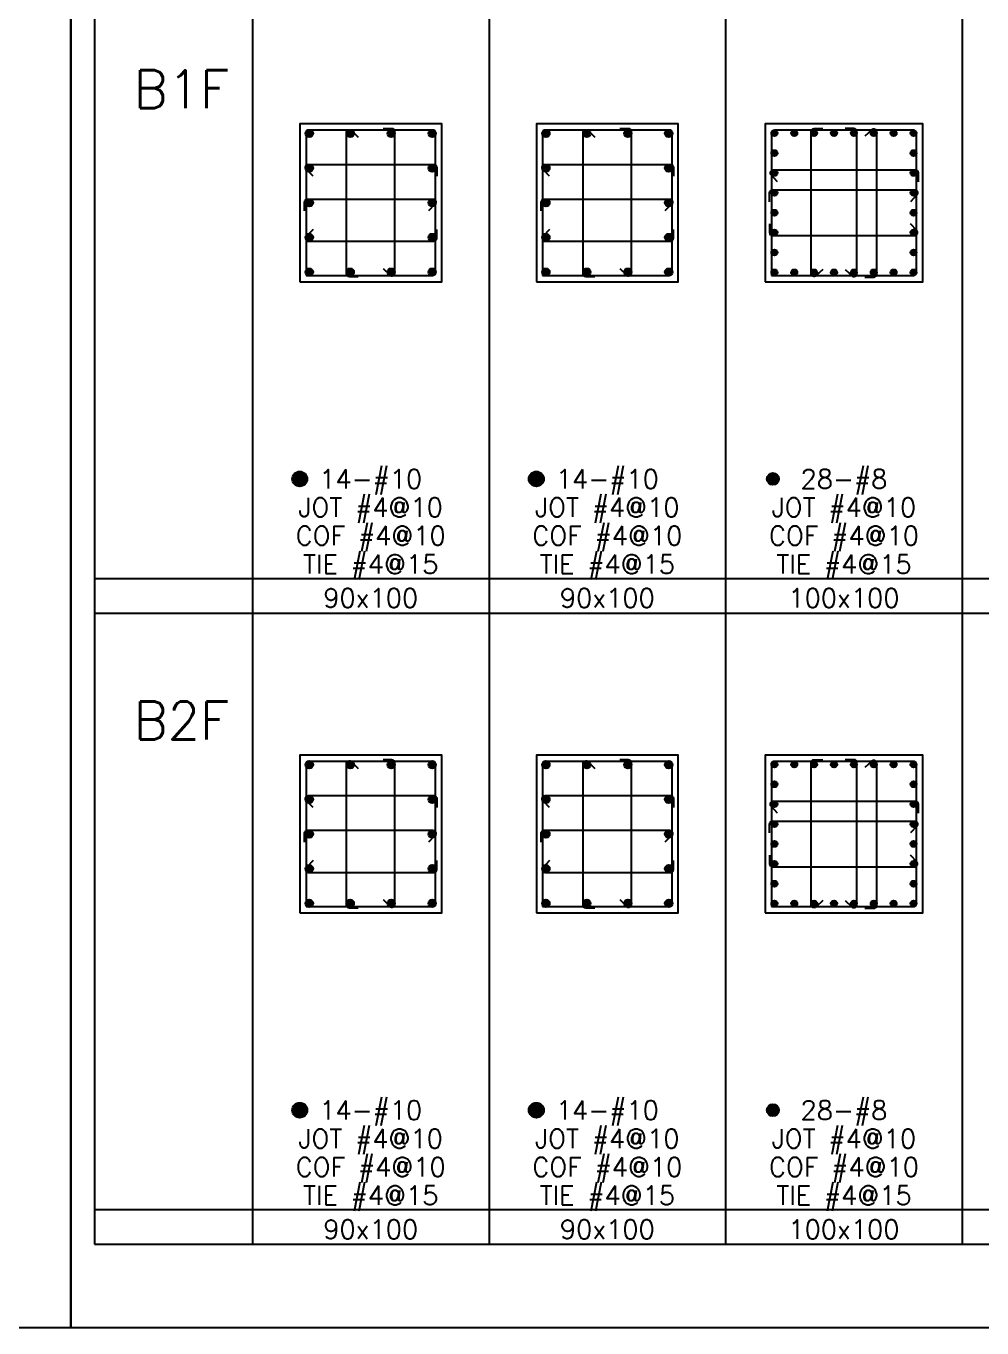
# Model space of a CAD drawing. Header units: millimetres. Extents: x 0 to 31920, y -6088 to 2522.
# Drawn here: x 9548 to 10154, y 0 to 825 of the extents above; entities that cross this region are included whole.
import ezdxf
from ezdxf.enums import TextEntityAlignment as Align

# ---------------------------------------------------------------- set-up
doc = ezdxf.new("R2010")
doc.units = ezdxf.units.MM
doc.header["$MEASUREMENT"] = 0
for name, color, linetype in [('DwFm', 7, 'Continuous'), ('S-RC', 130, 'Continuous'), ('S-REINF', 6, 'Continuous'), ('S-REINFD', 201, 'Continuous'), ('S-STUD', 1, 'Continuous'), ('S-TEXT', 2, 'Continuous')]:
    doc.layers.add(name, color=color, linetype=linetype)
doc.styles.add('CS4', font='romans.shx', dxfattribs={"width": 0.8, "bigfont": 'lsp.shx'})

# ---------------------------------------------------------------- blocks, each defined once
blk = doc.blocks.new('繪圖範圍')
blk.add_lwpolyline([(0, 51.1), (79.8, 51.1), (79.8, 0), (0, 0)], close=True)

msp = doc.modelspace()

# ---------------------------------------------------------------- hatches: boundary and pattern name
at = {"layer": 'S-REINFD'}
h = msp.add_hatch(color=256, dxfattribs=at)
edge = h.paths.add_edge_path()
edge.add_arc((9727.06, 756.94), 2.38, 0, 360)
h = msp.add_hatch(color=256, dxfattribs=at)
edge = h.paths.add_edge_path()
edge.add_arc((9753.02, 756.94), 2.38, 0, 360)
h = msp.add_hatch(color=256, dxfattribs=at)
edge = h.paths.add_edge_path()
edge.add_arc((9778.98, 756.94), 2.38, 0, 360)
h = msp.add_hatch(color=256, dxfattribs=at)
edge = h.paths.add_edge_path()
edge.add_arc((9804.94, 756.94), 2.38, 0, 360)
h = msp.add_hatch(color=256, dxfattribs=at)
edge = h.paths.add_edge_path()
edge.add_arc((9877.06, 756.94), 2.38, 0, 360)
h = msp.add_hatch(color=256, dxfattribs=at)
edge = h.paths.add_edge_path()
edge.add_arc((9903.02, 756.94), 2.38, 0, 360)
h = msp.add_hatch(color=256, dxfattribs=at)
edge = h.paths.add_edge_path()
edge.add_arc((9928.98, 756.94), 2.38, 0, 360)
h = msp.add_hatch(color=256, dxfattribs=at)
edge = h.paths.add_edge_path()
edge.add_arc((9954.94, 756.94), 2.38, 0, 360)
h = msp.add_hatch(color=256, dxfattribs=at)
edge = h.paths.add_edge_path()
edge.add_arc((10021.91, 757.1), 1.91, 0, 360)
h = msp.add_hatch(color=256, dxfattribs=at)
edge = h.paths.add_edge_path()
edge.add_arc((10034.5, 757.1), 1.91, 0, 360)
h = msp.add_hatch(color=256, dxfattribs=at)
edge = h.paths.add_edge_path()
edge.add_arc((10047.1, 757.1), 1.91, 0, 360)
h = msp.add_hatch(color=256, dxfattribs=at)
edge = h.paths.add_edge_path()
edge.add_arc((10059.7, 757.1), 1.91, 0, 360)
h = msp.add_hatch(color=256, dxfattribs=at)
edge = h.paths.add_edge_path()
edge.add_arc((10072.3, 757.1), 1.91, 0, 360)
h = msp.add_hatch(color=256, dxfattribs=at)
edge = h.paths.add_edge_path()
edge.add_arc((10084.9, 757.1), 1.91, 0, 360)
h = msp.add_hatch(color=256, dxfattribs=at)
edge = h.paths.add_edge_path()
edge.add_arc((10097.5, 757.1), 1.91, 0, 360)
h = msp.add_hatch(color=256, dxfattribs=at)
edge = h.paths.add_edge_path()
edge.add_arc((10110.09, 757.1), 1.91, 0, 360)
h = msp.add_hatch(color=256, dxfattribs=at)
edge = h.paths.add_edge_path()
edge.add_arc((10021.91, 744.5), 1.91, 0, 360)
h = msp.add_hatch(color=256, dxfattribs=at)
edge = h.paths.add_edge_path()
edge.add_arc((10110.09, 744.5), 1.91, 0, 360)
h = msp.add_hatch(color=256, dxfattribs=at)
edge = h.paths.add_edge_path()
edge.add_arc((9727.06, 734.97), 2.38, 0, 360)
h = msp.add_hatch(color=256, dxfattribs=at)
edge = h.paths.add_edge_path()
edge.add_arc((9804.94, 734.97), 2.38, 0, 360)
h = msp.add_hatch(color=256, dxfattribs=at)
edge = h.paths.add_edge_path()
edge.add_arc((9877.06, 734.97), 2.38, 0, 360)
h = msp.add_hatch(color=256, dxfattribs=at)
edge = h.paths.add_edge_path()
edge.add_arc((9954.94, 734.97), 2.38, 0, 360)
h = msp.add_hatch(color=256, dxfattribs=at)
edge = h.paths.add_edge_path()
edge.add_arc((10021.91, 731.9), 1.91, 0, 360)
h = msp.add_hatch(color=256, dxfattribs=at)
edge = h.paths.add_edge_path()
edge.add_arc((10110.09, 731.9), 1.91, 0, 360)
h = msp.add_hatch(color=256, dxfattribs=at)
edge = h.paths.add_edge_path()
edge.add_arc((10021.91, 719.3), 1.91, 0, 360)
h = msp.add_hatch(color=256, dxfattribs=at)
edge = h.paths.add_edge_path()
edge.add_arc((10110.09, 719.3), 1.91, 0, 360)
h = msp.add_hatch(color=256, dxfattribs=at)
edge = h.paths.add_edge_path()
edge.add_arc((9727.06, 713), 2.38, 0, 360)
h = msp.add_hatch(color=256, dxfattribs=at)
edge = h.paths.add_edge_path()
edge.add_arc((9804.94, 713), 2.38, 0, 360)
h = msp.add_hatch(color=256, dxfattribs=at)
edge = h.paths.add_edge_path()
edge.add_arc((9877.06, 713), 2.38, 0, 360)
h = msp.add_hatch(color=256, dxfattribs=at)
edge = h.paths.add_edge_path()
edge.add_arc((9954.94, 713), 2.38, 0, 360)
h = msp.add_hatch(color=256, dxfattribs=at)
edge = h.paths.add_edge_path()
edge.add_arc((10021.91, 706.7), 1.91, 0, 360)
h = msp.add_hatch(color=256, dxfattribs=at)
edge = h.paths.add_edge_path()
edge.add_arc((10110.09, 706.7), 1.91, 0, 360)
h = msp.add_hatch(color=256, dxfattribs=at)
edge = h.paths.add_edge_path()
edge.add_arc((9727.06, 691.03), 2.38, 0, 360)
h = msp.add_hatch(color=256, dxfattribs=at)
edge = h.paths.add_edge_path()
edge.add_arc((9804.94, 691.03), 2.38, 0, 360)
h = msp.add_hatch(color=256, dxfattribs=at)
edge = h.paths.add_edge_path()
edge.add_arc((9877.06, 691.03), 2.38, 0, 360)
h = msp.add_hatch(color=256, dxfattribs=at)
edge = h.paths.add_edge_path()
edge.add_arc((9954.94, 691.03), 2.38, 0, 360)
h = msp.add_hatch(color=256, dxfattribs=at)
edge = h.paths.add_edge_path()
edge.add_arc((10021.91, 694.1), 1.91, 0, 360)
h = msp.add_hatch(color=256, dxfattribs=at)
edge = h.paths.add_edge_path()
edge.add_arc((10110.09, 694.1), 1.91, 0, 360)
h = msp.add_hatch(color=256, dxfattribs=at)
edge = h.paths.add_edge_path()
edge.add_arc((10021.91, 681.5), 1.91, 0, 360)
h = msp.add_hatch(color=256, dxfattribs=at)
edge = h.paths.add_edge_path()
edge.add_arc((10110.09, 681.5), 1.91, 0, 360)
h = msp.add_hatch(color=256, dxfattribs=at)
edge = h.paths.add_edge_path()
edge.add_arc((9727.06, 669.06), 2.38, 0, 360)
h = msp.add_hatch(color=256, dxfattribs=at)
edge = h.paths.add_edge_path()
edge.add_arc((9753.02, 669.06), 2.38, 0, 360)
h = msp.add_hatch(color=256, dxfattribs=at)
edge = h.paths.add_edge_path()
edge.add_arc((9778.98, 669.06), 2.38, 0, 360)
h = msp.add_hatch(color=256, dxfattribs=at)
edge = h.paths.add_edge_path()
edge.add_arc((9804.94, 669.06), 2.38, 0, 360)
h = msp.add_hatch(color=256, dxfattribs=at)
edge = h.paths.add_edge_path()
edge.add_arc((9877.06, 669.06), 2.38, 0, 360)
h = msp.add_hatch(color=256, dxfattribs=at)
edge = h.paths.add_edge_path()
edge.add_arc((9903.02, 669.06), 2.38, 0, 360)
h = msp.add_hatch(color=256, dxfattribs=at)
edge = h.paths.add_edge_path()
edge.add_arc((9928.98, 669.06), 2.38, 0, 360)
h = msp.add_hatch(color=256, dxfattribs=at)
edge = h.paths.add_edge_path()
edge.add_arc((9954.94, 669.06), 2.38, 0, 360)
h = msp.add_hatch(color=256, dxfattribs=at)
edge = h.paths.add_edge_path()
edge.add_arc((10021.91, 668.91), 1.91, 0, 360)
h = msp.add_hatch(color=256, dxfattribs=at)
edge = h.paths.add_edge_path()
edge.add_arc((10034.5, 668.91), 1.91, 0, 360)
h = msp.add_hatch(color=256, dxfattribs=at)
edge = h.paths.add_edge_path()
edge.add_arc((10047.1, 668.91), 1.91, 0, 360)
h = msp.add_hatch(color=256, dxfattribs=at)
edge = h.paths.add_edge_path()
edge.add_arc((10059.7, 668.91), 1.91, 0, 360)
h = msp.add_hatch(color=256, dxfattribs=at)
edge = h.paths.add_edge_path()
edge.add_arc((10072.3, 668.91), 1.91, 0, 360)
h = msp.add_hatch(color=256, dxfattribs=at)
edge = h.paths.add_edge_path()
edge.add_arc((10084.9, 668.91), 1.91, 0, 360)
h = msp.add_hatch(color=256, dxfattribs=at)
edge = h.paths.add_edge_path()
edge.add_arc((10097.5, 668.91), 1.91, 0, 360)
h = msp.add_hatch(color=256, dxfattribs=at)
edge = h.paths.add_edge_path()
edge.add_arc((10110.09, 668.91), 1.91, 0, 360)
h = msp.add_hatch(color=256, dxfattribs=at)
edge = h.paths.add_edge_path()
edge.add_arc((9721, 538), 4.76, 0, 360)
h = msp.add_hatch(color=256, dxfattribs=at)
edge = h.paths.add_edge_path()
edge.add_arc((9871, 538), 4.76, 0, 360)
h = msp.add_hatch(color=256, dxfattribs=at)
edge = h.paths.add_edge_path()
edge.add_arc((10021, 538), 3.81, 0, 360)
h = msp.add_hatch(color=256, dxfattribs=at)
edge = h.paths.add_edge_path()
edge.add_arc((9727.06, 356.94), 2.38, 0, 360)
h = msp.add_hatch(color=256, dxfattribs=at)
edge = h.paths.add_edge_path()
edge.add_arc((9753.02, 356.94), 2.38, 0, 360)
h = msp.add_hatch(color=256, dxfattribs=at)
edge = h.paths.add_edge_path()
edge.add_arc((9778.98, 356.94), 2.38, 0, 360)
h = msp.add_hatch(color=256, dxfattribs=at)
edge = h.paths.add_edge_path()
edge.add_arc((9804.94, 356.94), 2.38, 0, 360)
h = msp.add_hatch(color=256, dxfattribs=at)
edge = h.paths.add_edge_path()
edge.add_arc((9877.06, 356.94), 2.38, 0, 360)
h = msp.add_hatch(color=256, dxfattribs=at)
edge = h.paths.add_edge_path()
edge.add_arc((9903.02, 356.94), 2.38, 0, 360)
h = msp.add_hatch(color=256, dxfattribs=at)
edge = h.paths.add_edge_path()
edge.add_arc((9928.98, 356.94), 2.38, 0, 360)
h = msp.add_hatch(color=256, dxfattribs=at)
edge = h.paths.add_edge_path()
edge.add_arc((9954.94, 356.94), 2.38, 0, 360)
h = msp.add_hatch(color=256, dxfattribs=at)
edge = h.paths.add_edge_path()
edge.add_arc((10021.91, 357.1), 1.91, 0, 360)
h = msp.add_hatch(color=256, dxfattribs=at)
edge = h.paths.add_edge_path()
edge.add_arc((10034.5, 357.1), 1.91, 0, 360)
h = msp.add_hatch(color=256, dxfattribs=at)
edge = h.paths.add_edge_path()
edge.add_arc((10047.1, 357.1), 1.91, 0, 360)
h = msp.add_hatch(color=256, dxfattribs=at)
edge = h.paths.add_edge_path()
edge.add_arc((10059.7, 357.1), 1.91, 0, 360)
h = msp.add_hatch(color=256, dxfattribs=at)
edge = h.paths.add_edge_path()
edge.add_arc((10072.3, 357.1), 1.91, 0, 360)
h = msp.add_hatch(color=256, dxfattribs=at)
edge = h.paths.add_edge_path()
edge.add_arc((10084.9, 357.1), 1.91, 0, 360)
h = msp.add_hatch(color=256, dxfattribs=at)
edge = h.paths.add_edge_path()
edge.add_arc((10097.5, 357.1), 1.91, 0, 360)
h = msp.add_hatch(color=256, dxfattribs=at)
edge = h.paths.add_edge_path()
edge.add_arc((10110.09, 357.1), 1.91, 0, 360)
h = msp.add_hatch(color=256, dxfattribs=at)
edge = h.paths.add_edge_path()
edge.add_arc((10021.91, 344.5), 1.91, 0, 360)
h = msp.add_hatch(color=256, dxfattribs=at)
edge = h.paths.add_edge_path()
edge.add_arc((10110.09, 344.5), 1.91, 0, 360)
h = msp.add_hatch(color=256, dxfattribs=at)
edge = h.paths.add_edge_path()
edge.add_arc((9727.06, 334.97), 2.38, 0, 360)
h = msp.add_hatch(color=256, dxfattribs=at)
edge = h.paths.add_edge_path()
edge.add_arc((9804.94, 334.97), 2.38, 0, 360)
h = msp.add_hatch(color=256, dxfattribs=at)
edge = h.paths.add_edge_path()
edge.add_arc((9877.06, 334.97), 2.38, 0, 360)
h = msp.add_hatch(color=256, dxfattribs=at)
edge = h.paths.add_edge_path()
edge.add_arc((9954.94, 334.97), 2.38, 0, 360)
h = msp.add_hatch(color=256, dxfattribs=at)
edge = h.paths.add_edge_path()
edge.add_arc((10021.91, 331.9), 1.91, 0, 360)
h = msp.add_hatch(color=256, dxfattribs=at)
edge = h.paths.add_edge_path()
edge.add_arc((10110.09, 331.9), 1.91, 0, 360)
h = msp.add_hatch(color=256, dxfattribs=at)
edge = h.paths.add_edge_path()
edge.add_arc((9727.06, 313), 2.38, 0, 360)
h = msp.add_hatch(color=256, dxfattribs=at)
edge = h.paths.add_edge_path()
edge.add_arc((9804.94, 313), 2.38, 0, 360)
h = msp.add_hatch(color=256, dxfattribs=at)
edge = h.paths.add_edge_path()
edge.add_arc((9877.06, 313), 2.38, 0, 360)
h = msp.add_hatch(color=256, dxfattribs=at)
edge = h.paths.add_edge_path()
edge.add_arc((9954.94, 313), 2.38, 0, 360)
h = msp.add_hatch(color=256, dxfattribs=at)
edge = h.paths.add_edge_path()
edge.add_arc((10021.91, 319.3), 1.91, 0, 360)
h = msp.add_hatch(color=256, dxfattribs=at)
edge = h.paths.add_edge_path()
edge.add_arc((10110.09, 319.3), 1.91, 0, 360)
h = msp.add_hatch(color=256, dxfattribs=at)
edge = h.paths.add_edge_path()
edge.add_arc((10021.91, 306.7), 1.91, 0, 360)
h = msp.add_hatch(color=256, dxfattribs=at)
edge = h.paths.add_edge_path()
edge.add_arc((10110.09, 306.7), 1.91, 0, 360)
h = msp.add_hatch(color=256, dxfattribs=at)
edge = h.paths.add_edge_path()
edge.add_arc((9727.06, 291.03), 2.38, 0, 360)
h = msp.add_hatch(color=256, dxfattribs=at)
edge = h.paths.add_edge_path()
edge.add_arc((9804.94, 291.03), 2.38, 0, 360)
h = msp.add_hatch(color=256, dxfattribs=at)
edge = h.paths.add_edge_path()
edge.add_arc((9877.06, 291.03), 2.38, 0, 360)
h = msp.add_hatch(color=256, dxfattribs=at)
edge = h.paths.add_edge_path()
edge.add_arc((9954.94, 291.03), 2.38, 0, 360)
h = msp.add_hatch(color=256, dxfattribs=at)
edge = h.paths.add_edge_path()
edge.add_arc((10021.91, 294.1), 1.91, 0, 360)
h = msp.add_hatch(color=256, dxfattribs=at)
edge = h.paths.add_edge_path()
edge.add_arc((10110.09, 294.1), 1.91, 0, 360)
h = msp.add_hatch(color=256, dxfattribs=at)
edge = h.paths.add_edge_path()
edge.add_arc((10021.91, 281.5), 1.91, 0, 360)
h = msp.add_hatch(color=256, dxfattribs=at)
edge = h.paths.add_edge_path()
edge.add_arc((10110.09, 281.5), 1.91, 0, 360)
h = msp.add_hatch(color=256, dxfattribs=at)
edge = h.paths.add_edge_path()
edge.add_arc((9727.06, 269.06), 2.38, 0, 360)
h = msp.add_hatch(color=256, dxfattribs=at)
edge = h.paths.add_edge_path()
edge.add_arc((9753.02, 269.06), 2.38, 0, 360)
h = msp.add_hatch(color=256, dxfattribs=at)
edge = h.paths.add_edge_path()
edge.add_arc((9778.98, 269.06), 2.38, 0, 360)
h = msp.add_hatch(color=256, dxfattribs=at)
edge = h.paths.add_edge_path()
edge.add_arc((9804.94, 269.06), 2.38, 0, 360)
h = msp.add_hatch(color=256, dxfattribs=at)
edge = h.paths.add_edge_path()
edge.add_arc((9877.06, 269.06), 2.38, 0, 360)
h = msp.add_hatch(color=256, dxfattribs=at)
edge = h.paths.add_edge_path()
edge.add_arc((9903.02, 269.06), 2.38, 0, 360)
h = msp.add_hatch(color=256, dxfattribs=at)
edge = h.paths.add_edge_path()
edge.add_arc((9928.98, 269.06), 2.38, 0, 360)
h = msp.add_hatch(color=256, dxfattribs=at)
edge = h.paths.add_edge_path()
edge.add_arc((9954.94, 269.06), 2.38, 0, 360)
h = msp.add_hatch(color=256, dxfattribs=at)
edge = h.paths.add_edge_path()
edge.add_arc((10021.91, 268.91), 1.91, 0, 360)
h = msp.add_hatch(color=256, dxfattribs=at)
edge = h.paths.add_edge_path()
edge.add_arc((10034.5, 268.91), 1.91, 0, 360)
h = msp.add_hatch(color=256, dxfattribs=at)
edge = h.paths.add_edge_path()
edge.add_arc((10047.1, 268.91), 1.91, 0, 360)
h = msp.add_hatch(color=256, dxfattribs=at)
edge = h.paths.add_edge_path()
edge.add_arc((10059.7, 268.91), 1.91, 0, 360)
h = msp.add_hatch(color=256, dxfattribs=at)
edge = h.paths.add_edge_path()
edge.add_arc((10072.3, 268.91), 1.91, 0, 360)
h = msp.add_hatch(color=256, dxfattribs=at)
edge = h.paths.add_edge_path()
edge.add_arc((10084.9, 268.91), 1.91, 0, 360)
h = msp.add_hatch(color=256, dxfattribs=at)
edge = h.paths.add_edge_path()
edge.add_arc((10097.5, 268.91), 1.91, 0, 360)
h = msp.add_hatch(color=256, dxfattribs=at)
edge = h.paths.add_edge_path()
edge.add_arc((10110.09, 268.91), 1.91, 0, 360)
h = msp.add_hatch(color=256, dxfattribs=at)
edge = h.paths.add_edge_path()
edge.add_arc((9721, 138), 4.76, 0, 360)
h = msp.add_hatch(color=256, dxfattribs=at)
edge = h.paths.add_edge_path()
edge.add_arc((9871, 138), 4.76, 0, 360)
h = msp.add_hatch(color=256, dxfattribs=at)
edge = h.paths.add_edge_path()
edge.add_arc((10021, 138), 3.81, 0, 360)

# ---------------------------------------------------------------- linework, layer by layer
at = {"layer": 'S-RC'}
for points in [[(9721, 663), (9811, 663), (9811, 763), (9721, 763), (9721, 663)], [(9871, 663), (9961, 663), (9961, 763), (9871, 763), (9871, 663)], [(10016, 663), (10116, 663), (10116, 763), (10016, 763), (10016, 663)], [(9721, 263), (9811, 263), (9811, 363), (9721, 363), (9721, 263)], [(9871, 263), (9961, 263), (9961, 363), (9871, 363), (9871, 263)], [(10016, 263), (10116, 263), (10116, 363), (10016, 363), (10016, 263)]]:
    msp.add_lwpolyline(points, dxfattribs=at)
at = {"layer": 'S-REINF', "color": 2}
for points in [[(9725, 667), (9805.1, 667, 0.414214), (9807, 668.9), (9807, 757.1, 0.414214), (9805.1, 759), (9726.9, 759, 0.414214), (9725, 757.1), (9725, 667)], [(9758.14, 666.06), (9752.54, 666.06, -0.414214), (9750.64, 667.96), (9750.64, 757.4, -0.665297), (9753.87, 758.75), (9758.14, 754.56)], [(9773.86, 671.44), (9778.13, 667.25, 0.665297), (9781.36, 668.6), (9781.36, 758.04, 0.414214), (9779.46, 759.94), (9773.86, 759.94)], [(9875, 667), (9955.1, 667, 0.414214), (9957, 668.9), (9957, 757.1, 0.414214), (9955.1, 759), (9876.9, 759, 0.414214), (9875, 757.1), (9875, 667)], [(9908.14, 666.06), (9902.54, 666.06, -0.414214), (9900.64, 667.96), (9900.64, 757.4, -0.665297), (9903.87, 758.75), (9908.14, 754.56)], [(9923.86, 671.44), (9928.13, 667.25, 0.665297), (9931.36, 668.6), (9931.36, 758.04, 0.414214), (9929.46, 759.94), (9923.86, 759.94)], [(10020, 667), (10110.1, 667, 0.414214), (10112, 668.9), (10112, 757.1, 0.414214), (10110.1, 759), (10021.9, 759, 0.414214), (10020, 757.1), (10020, 667)], [(10052.7, 670.81), (10048.38, 666.84, -0.653352), (10045.2, 668.24), (10045.2, 758.19, -0.414214), (10047.1, 760.1), (10052.7, 760.1)], [(10066.7, 670.81), (10071.02, 666.84, 0.653352), (10074.2, 668.24), (10074.2, 758.19, 0.414214), (10072.3, 760.1), (10066.7, 760.1)], [(10079.3, 665.91), (10084.9, 665.91, 0.414214), (10086.8, 667.81), (10086.8, 757.76, 0.653352), (10083.62, 759.16), (10079.3, 755.19)], [(9729.44, 729.85), (9725.25, 734.12, -0.665297), (9726.6, 737.35), (9806.04, 737.35, -0.414214), (9807.94, 735.45), (9807.94, 729.85)], [(9879.44, 729.85), (9875.25, 734.12, -0.665297), (9876.6, 737.35), (9956.04, 737.35, -0.414214), (9957.94, 735.45), (9957.94, 729.85)], [(10023.81, 726.3), (10019.84, 730.62, -0.653352), (10021.24, 733.8), (10111.19, 733.8, -0.414214), (10113.09, 731.9), (10113.09, 726.3)], [(10018.91, 713.7), (10018.91, 719.3, -0.414214), (10020.81, 721.2), (10110.76, 721.2, -0.653352), (10112.16, 718.02), (10108.19, 713.7)], [(9724.06, 707.88), (9724.06, 713.48, -0.414214), (9725.96, 715.38), (9805.4, 715.38, -0.665297), (9806.75, 712.15), (9802.55, 707.88)], [(9874.06, 707.88), (9874.06, 713.48, -0.414214), (9875.96, 715.38), (9955.4, 715.38, -0.665297), (9956.75, 712.15), (9952.55, 707.88)], [(9729.44, 696.15), (9725.25, 691.88, 0.665297), (9726.6, 688.65), (9806.04, 688.65, 0.414214), (9807.94, 690.55), (9807.94, 696.15)], [(9879.44, 696.15), (9875.25, 691.88, 0.665297), (9876.6, 688.65), (9956.04, 688.65, 0.414214), (9957.94, 690.55), (9957.94, 696.15)], [(10018.91, 699.7), (10018.91, 694.1, 0.414214), (10020.81, 692.2), (10110.76, 692.2, 0.653352), (10112.16, 695.38), (10108.19, 699.7)], [(9725, 267), (9805.1, 267, 0.414214), (9807, 268.9), (9807, 357.1, 0.414214), (9805.1, 359), (9726.9, 359, 0.414214), (9725, 357.1), (9725, 267)], [(9758.14, 266.06), (9752.54, 266.06, -0.414214), (9750.64, 267.96), (9750.64, 357.4, -0.665297), (9753.87, 358.75), (9758.14, 354.55)], [(9773.86, 271.44), (9778.13, 267.25, 0.665297), (9781.36, 268.6), (9781.36, 358.04, 0.414214), (9779.46, 359.94), (9773.86, 359.94)], [(9875, 267), (9955.1, 267, 0.414214), (9957, 268.9), (9957, 357.1, 0.414214), (9955.1, 359), (9876.9, 359, 0.414214), (9875, 357.1), (9875, 267)], [(9908.14, 266.06), (9902.54, 266.06, -0.414214), (9900.64, 267.96), (9900.64, 357.4, -0.665297), (9903.87, 358.75), (9908.14, 354.55)], [(9923.86, 271.44), (9928.13, 267.25, 0.665297), (9931.36, 268.6), (9931.36, 358.04, 0.414214), (9929.46, 359.94), (9923.86, 359.94)], [(10020, 267), (10110.1, 267, 0.414214), (10112, 268.9), (10112, 357.1, 0.414214), (10110.1, 359), (10021.9, 359, 0.414214), (10020, 357.1), (10020, 267)], [(10052.7, 270.81), (10048.38, 266.84, -0.653352), (10045.2, 268.24), (10045.2, 358.2, -0.414214), (10047.1, 360.1), (10052.7, 360.1)], [(10066.7, 270.81), (10071.02, 266.84, 0.653352), (10074.2, 268.24), (10074.2, 358.2, 0.414214), (10072.3, 360.1), (10066.7, 360.1)], [(10079.3, 265.91), (10084.9, 265.91, 0.414214), (10086.8, 267.81), (10086.8, 357.76, 0.653352), (10083.62, 359.16), (10079.3, 355.19)], [(9729.44, 329.85), (9725.25, 334.12, -0.665297), (9726.6, 337.35), (9806.04, 337.35, -0.414214), (9807.94, 335.45), (9807.94, 329.85)], [(9879.44, 329.85), (9875.25, 334.12, -0.665297), (9876.6, 337.35), (9956.04, 337.35, -0.414214), (9957.94, 335.45), (9957.94, 329.85)], [(10023.81, 326.3), (10019.84, 330.62, -0.653352), (10021.24, 333.8), (10111.19, 333.8, -0.414214), (10113.09, 331.9), (10113.09, 326.3)], [(9724.06, 307.88), (9724.06, 313.48, -0.414214), (9725.96, 315.38), (9805.4, 315.38, -0.665297), (9806.75, 312.15), (9802.55, 307.88)], [(9874.06, 307.88), (9874.06, 313.48, -0.414214), (9875.96, 315.38), (9955.4, 315.38, -0.665297), (9956.75, 312.15), (9952.55, 307.88)], [(10018.91, 313.7), (10018.91, 319.3, -0.414214), (10020.81, 321.2), (10110.76, 321.2, -0.653352), (10112.16, 318.02), (10108.19, 313.7)], [(10018.91, 299.7), (10018.91, 294.1, 0.414214), (10020.81, 292.2), (10110.76, 292.2, 0.653352), (10112.16, 295.38), (10108.19, 299.7)], [(9729.44, 296.15), (9725.25, 291.88, 0.665297), (9726.6, 288.65), (9806.04, 288.65, 0.414214), (9807.94, 290.55), (9807.94, 296.15)], [(9879.44, 296.15), (9875.25, 291.88, 0.665297), (9876.6, 288.65), (9956.04, 288.65, 0.414214), (9957.94, 290.55), (9957.94, 296.15)]]:
    msp.add_lwpolyline(points, format="xyb", dxfattribs=at)
at = {"layer": 'S-REINFD'}
for centre, radius in [((9727.06, 756.94), 2.38), ((9753.02, 756.94), 2.38), ((9778.98, 756.94), 2.38), ((9804.94, 756.94), 2.38), ((9877.06, 756.94), 2.38), ((9903.02, 756.94), 2.38), ((9928.98, 756.94), 2.38), ((9954.94, 756.94), 2.38), ((10021.91, 757.1), 1.91), ((10034.5, 757.1), 1.91), ((10047.1, 757.1), 1.91), ((10059.7, 757.1), 1.91), ((10072.3, 757.1), 1.91), ((10084.9, 757.1), 1.91), ((10097.5, 757.1), 1.91), ((10110.09, 757.1), 1.91), ((10021.91, 744.5), 1.91), ((10110.09, 744.5), 1.91), ((9727.06, 734.97), 2.38), ((9804.94, 734.97), 2.38), ((9877.06, 734.97), 2.38), ((9954.94, 734.97), 2.38), ((10021.91, 731.9), 1.91), ((10110.09, 731.9), 1.91), ((10021.91, 719.3), 1.91), ((10110.09, 719.3), 1.91), ((9727.06, 713), 2.38), ((9804.94, 713), 2.38), ((9877.06, 713), 2.38), ((9954.94, 713), 2.38), ((10021.91, 706.7), 1.91), ((10110.09, 706.7), 1.91), ((9727.06, 691.03), 2.38), ((9804.94, 691.03), 2.38), ((9877.06, 691.03), 2.38), ((9954.94, 691.03), 2.38), ((10021.91, 694.1), 1.91), ((10110.09, 694.1), 1.91), ((10021.91, 681.5), 1.91), ((10110.09, 681.5), 1.91), ((9727.06, 669.06), 2.38), ((9753.02, 669.06), 2.38), ((9778.98, 669.06), 2.38), ((9804.94, 669.06), 2.38), ((9877.06, 669.06), 2.38), ((9903.02, 669.06), 2.38), ((9928.98, 669.06), 2.38), ((9954.94, 669.06), 2.38), ((10021.91, 668.91), 1.91), ((10034.5, 668.91), 1.91), ((10047.1, 668.91), 1.91), ((10059.7, 668.91), 1.91), ((10072.3, 668.91), 1.91), ((10084.9, 668.91), 1.91), ((10097.5, 668.91), 1.91), ((10110.09, 668.91), 1.91), ((9721, 538), 4.76), ((9871, 538), 4.76), ((10021, 538), 3.81), ((9727.06, 356.94), 2.38), ((9753.02, 356.94), 2.38), ((9778.98, 356.94), 2.38), ((9804.94, 356.94), 2.38), ((9877.06, 356.94), 2.38), ((9903.02, 356.94), 2.38), ((9928.98, 356.94), 2.38), ((9954.94, 356.94), 2.38), ((10021.91, 357.1), 1.91), ((10034.5, 357.1), 1.91), ((10047.1, 357.1), 1.91), ((10059.7, 357.1), 1.91), ((10072.3, 357.1), 1.91), ((10084.9, 357.1), 1.91), ((10097.5, 357.1), 1.91), ((10110.09, 357.1), 1.91), ((10021.91, 344.5), 1.91), ((10110.09, 344.5), 1.91), ((9727.06, 334.97), 2.38), ((9804.94, 334.97), 2.38), ((9877.06, 334.97), 2.38), ((9954.94, 334.97), 2.38), ((10021.91, 331.9), 1.91), ((10110.09, 331.9), 1.91), ((9727.06, 313), 2.38), ((9804.94, 313), 2.38), ((9877.06, 313), 2.38), ((9954.94, 313), 2.38), ((10021.91, 319.3), 1.91), ((10110.09, 319.3), 1.91), ((10021.91, 306.7), 1.91), ((10110.09, 306.7), 1.91), ((9727.06, 291.03), 2.38), ((9804.94, 291.03), 2.38), ((9877.06, 291.03), 2.38), ((9954.94, 291.03), 2.38), ((10021.91, 294.1), 1.91), ((10110.09, 294.1), 1.91), ((10021.91, 281.5), 1.91), ((10110.09, 281.5), 1.91), ((9727.06, 269.06), 2.38), ((9753.02, 269.06), 2.38), ((9778.98, 269.06), 2.38), ((9804.94, 269.06), 2.38), ((9877.06, 269.06), 2.38), ((9903.02, 269.06), 2.38), ((9928.98, 269.06), 2.38), ((9954.94, 269.06), 2.38), ((10021.91, 268.91), 1.91), ((10034.5, 268.91), 1.91), ((10047.1, 268.91), 1.91), ((10059.7, 268.91), 1.91), ((10072.3, 268.91), 1.91), ((10084.9, 268.91), 1.91), ((10097.5, 268.91), 1.91), ((10110.09, 268.91), 1.91), ((9721, 138), 4.76), ((9871, 138), 4.76), ((10021, 138), 3.81)]:
    msp.add_circle(centre, radius, dxfattribs=at)
at = {"layer": 'S-STUD'}
for p, q in [((9591, 2014), (9591, 53)), ((9691, 2014), (9691, 53)), ((9841, 2014), (9841, 53)), ((9991, 2014), (9991, 53)), ((10141, 2014), (10141, 53)), ((9591, 475), (11836, 475)), ((9591, 453), (11836, 453)), ((9591, 75), (11836, 75)), ((9591, 53), (11836, 53))]:
    msp.add_line(p, q, dxfattribs=at)

# ---------------------------------------------------------------- block references
at = {"layer": 'DwFm', "xscale": 40, "yscale": 40, "zscale": 40}
for p in [(6384, 0), (9576, 0)]:
    msp.add_blockref('繪圖範圍', p, dxfattribs=at)

# ---------------------------------------------------------------- texts
at = {"layer": 'S-TEXT', "style": 'CS4'}
for s, height, p in [('B1F', 24, (9646, 773)), ('14-#10', 12, (9766, 532)), ('14-#10', 12, (9916, 532)), ('28-#8', 12, (10066, 532)), ('JOT #4@10', 12, (9766, 514)), ('JOT #4@10', 12, (9916, 514)), ('JOT #4@10', 12, (10066, 514)), ('COF #4@10', 12, (9766, 496)), ('COF #4@10', 12, (9916, 496)), ('COF #4@10', 12, (10066, 496)), ('TIE #4@15', 12, (9766, 478)), ('TIE #4@15', 12, (9916, 478)), ('TIE #4@15', 12, (10066, 478)), ('90x100', 12, (9766, 456.5)), ('90x100', 12, (9916, 456.5)), ('100x100', 12, (10066, 456.5)), ('B2F', 24, (9646, 373)), ('14-#10', 12, (9766, 132)), ('14-#10', 12, (9916, 132)), ('28-#8', 12, (10066, 132)), ('JOT #4@10', 12, (9766, 114)), ('JOT #4@10', 12, (9916, 114)), ('JOT #4@10', 12, (10066, 114)), ('COF #4@10', 12, (9766, 96)), ('COF #4@10', 12, (9916, 96)), ('COF #4@10', 12, (10066, 96)), ('TIE #4@15', 12, (9766, 78)), ('TIE #4@15', 12, (9916, 78)), ('TIE #4@15', 12, (10066, 78)), ('90x100', 12, (9766, 56.5)), ('90x100', 12, (9916, 56.5)), ('100x100', 12, (10066, 56.5))]:
    msp.add_text(s, height=height, dxfattribs=at).set_placement(p, align=Align.CENTER)

doc.saveas('drawing.dxf')
